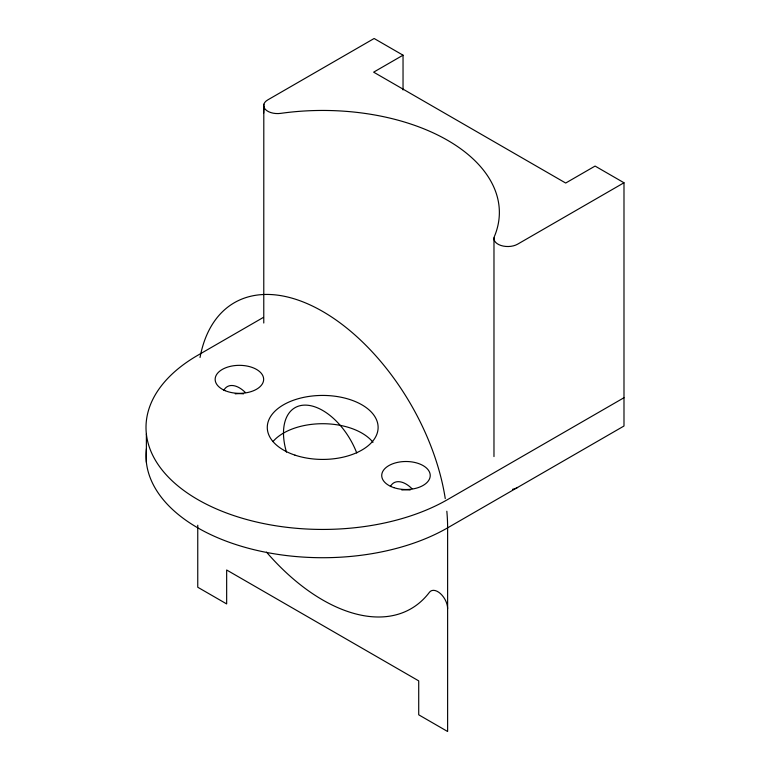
<?xml version="1.0" encoding="UTF-8"?>
<svg xmlns="http://www.w3.org/2000/svg" width="770" height="770" viewBox="0 0 770 770"><rect width="100%" height="100%" fill="white"/><g stroke="black" fill="none" stroke-linecap="round" stroke-linejoin="round"><path stroke-width="1.16" d="M493.974 456.572L493.984 237.882M263.773 323.025L263.802 106.664M263.677 113.075L263.86 104.287M403.037 89.936L403.037 55.19L373.642 72.159L565.69 183.039L595.085 166.07L623.989 182.76L623.989 426.012L447.62 527.845A176.677 102.006 0 0 1 249.49 548.548A176.677 102.006 0 0 1 146.425 448.679M263.359 317.423L197.755 355.297A176.677 102.006 0 0 0 197.755 499.557A176.677 102.006 0 0 0 447.62 499.557L623.989 397.724M623.989 182.76L517.594 244.186A13.86 7.998 0 0 1 501 245.495A13.86 7.998 0 0 1 494.33 236.631A176.677 102.006 0 0 0 280.819 113.354A13.86 7.998 0 0 1 265.458 109.504A13.86 7.998 0 0 1 267.729 99.927L374.133 38.5L403.037 55.19M197.755 525.217L197.755 587.24L226.659 603.93L226.659 569.993L418.716 680.872L418.716 714.81L447.62 731.5L447.62 527.845A176.677 102.006 60 0 0 446.831 511.232M146.377 433.991L146.377 462.279M517.594 487.439A13.86 7.998 0 0 1 512.579 489.297M266.516 552.138A176.677 102.006 60 0 0 429.448 592.274A13.86 7.998 60 0 1 440.459 593.612A13.86 7.998 60 0 1 447.62 608.647M200.036 357.492A176.677 102.006 60 0 1 322.476 311.34A176.677 102.006 60 0 1 445.262 498.604M235.245 393.836A24.245 14.004 0 0 1 243.551 393.836M272.965 441.576A55.43 32.003 0 0 1 323.371 423.712A55.43 32.003 0 0 1 372.998 442.288M286.478 452.125A55.43 32.003 60 0 1 305.459 405.116A55.43 32.003 60 0 1 356.751 452.981M401.825 490.009A24.245 14.004 0 0 1 410.131 490.009M223.801 390.4A24.245 14.004 60 0 1 245.389 392.536M390.38 486.573A24.245 14.004 60 0 1 411.969 488.709M225.167 390.679A24.245 14.004 0 0 0 263.523 380.784A24.245 14.004 0 0 0 229.508 366.558A24.245 14.004 0 0 0 225.167 390.679M294.977 455.137A55.43 32.003 0 0 0 378.118 427.427A55.43 32.003 0 0 0 294.977 399.717A55.43 32.003 0 0 0 294.977 455.137M393.845 487.641A24.245 14.004 0 0 0 430.228 475.514A24.245 14.004 0 0 0 393.845 463.386A24.245 14.004 0 0 0 393.845 487.641"/></g></svg>
